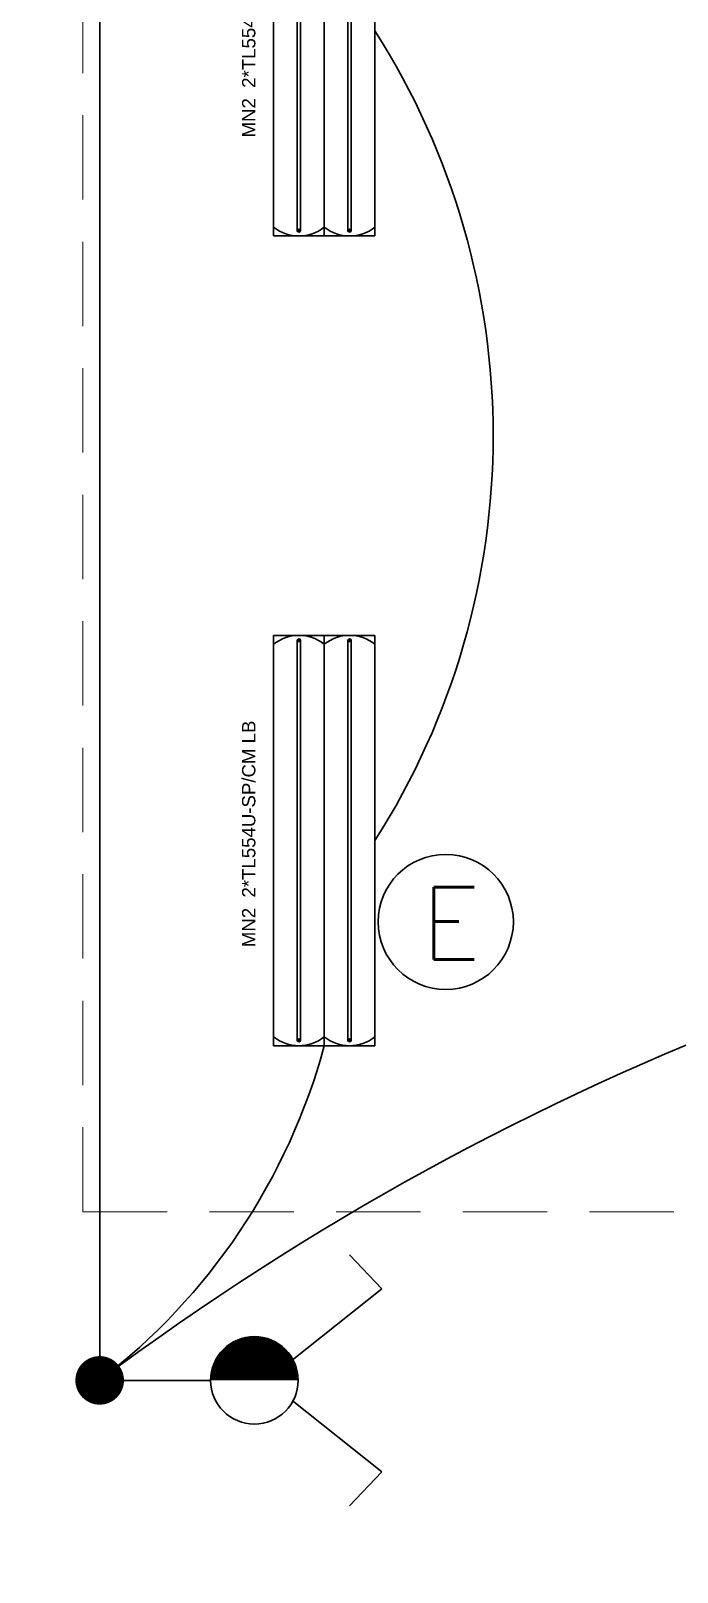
# Model space of a CAD drawing. Header units: metres. Extents: x -13316 to 152404, y -3899 to 30226.
# Drawn here: x 59364.6 to 59556, y 1103.2 to 1560 of the extents above; entities that cross this region are included whole.
import ezdxf

# ---------------------------------------------------------------- set-up
doc = ezdxf.new("R2010")
doc.units = ezdxf.units.M
doc.header["$LTSCALE"] = 100
doc.header["$MEASUREMENT"] = 0
doc.linetypes.add('DOT2', pattern=[0.125, 0, -0.125])
doc.linetypes.add('HIDDEN', pattern=[0.375, 0.25, -0.125])
for name, color, linetype, lineweight in [('06D', 9, 'Continuous', 9), ('20', 9, 'DOT2', 9), ('E-2x54 W SIVAÜSTÜ FLUORESAN YÜKSEK TAVAN ARMATÜRÜ', 7, 'Continuous', 30), ('E-ACİL AYDINLATMA KİTİ', 7, 'Continuous', 30), ('E-KABLO', 7, 'Continuous', 30), ('E-KOMÜTATÖR ANAHTAR (ETANŞ)', 7, 'Continuous', 30)]:
    doc.layers.add(name, color=color, linetype=linetype, lineweight=lineweight)
doc.styles.add('Arial', font='arial.ttf', dxfattribs={"height": 2.5})
doc.styles.add('E-YAZI', font='txttw.shx')

# ---------------------------------------------------------------- blocks, each defined once
blk = doc.blocks.new('2x54 W SIVAÜSTÜ FLUORESAN YÜKSEK TAVAN ARMATÜRÜ')
at = {"layer": 'E-2x54 W SIVAÜSTÜ FLUORESAN YÜKSEK TAVAN ARMATÜRÜ', "color": 4}
for p, q in [((-60.8, 15), (-60.8, -15)), ((-60.8, 15), (60.8, 15)), ((60.8, 15), (60.8, 0)), ((-60, 0), (-15, 0)), ((15, 0), (60, 0)), ((60.8, 0), (60.8, -15)), ((-60.8, -15), (60.8, -15))]:
    blk.add_line(p, q, dxfattribs=at)
at = {"layer": 'E-2x54 W SIVAÜSTÜ FLUORESAN YÜKSEK TAVAN ARMATÜRÜ', "color": 7}
for p, q in [((-59.27, 8.01), (59.32, 8.01)), ((-59.16, 7.01), (59.44, 7)), ((-60.8, 0), (60.8, 0)), ((-59.27, -6.99), (59.32, -6.99)), ((-59.16, -7.99), (59.44, -8))]:
    blk.add_line(p, q, dxfattribs=at)
for centre in [(-59.23, 7.63), (-59.23, 7.33), (59.36, 7.63), (59.36, 7.33), (-59.23, -7.37), (-59.23, -7.67), (59.36, -7.37), (59.36, -7.67)]:
    blk.add_circle(centre, 0.11, dxfattribs=at)
for centre, radius, start, end in [((-48.66, 7.5), 12.14, 141.86, 218.14), ((48.66, 7.5), 12.14, 321.86, 38.14), ((-59.12, 7.51), 0.515, 106.8674, 266.7612), ((-59.32, 7.49), 0.519, 289.2244, 84.4042), ((59.47, 7.51), 0.515, 106.8674, 266.7612), ((59.27, 7.49), 0.519, 289.2244, 84.4042), ((-48.66, -7.5), 12.14, 141.86, 218.14), ((48.66, -7.5), 12.14, 321.86, 38.14), ((-59.12, -7.49), 0.515, 106.8674, 266.7612), ((-59.32, -7.51), 0.519, 289.2244, 84.4042), ((59.47, -7.49), 0.515, 106.8674, 266.7612), ((59.27, -7.51), 0.519, 289.2244, 84.4042)]:
    blk.add_arc(centre, radius, start, end, dxfattribs=at)
at = {"layer": 'E-2x54 W SIVAÜSTÜ FLUORESAN YÜKSEK TAVAN ARMATÜRÜ', "color": 7, "style": 'Arial'}
blk.add_text('MN2  2*TL554U-SP/CM LB', height=3.9508, dxfattribs=at).set_placement((-31.61, 20.4))
blk = doc.blocks.new('100_KOMÜTATÖR ANAHTAR (ETANŞ)')
at = {"layer": 'E-KOMÜTATÖR ANAHTAR (ETANŞ)', "color": 4}
for p, q in [((-1.695, 5.222), (-2.326, 4.622)), ((-0.372, 3.563), (-1.695, 5.222)), ((0.372, 3.563), (1.695, 5.222)), ((1.695, 5.222), (2.326, 4.622)), ((0, 2.053), (0, 0))]:
    blk.add_line(p, q, dxfattribs=at)
at = {"layer": 'E-KOMÜTATÖR ANAHTAR (ETANŞ)', "color": 4, "const_width": 0.81}
blk.add_lwpolyline([(0, 3.268, 0.414214), (-0.405, 2.863, 0.414214), (0, 2.458, 0.414214)], format="xyb", dxfattribs=at)
at = {"layer": 'E-KOMÜTATÖR ANAHTAR (ETANŞ)', "color": 4}
blk.add_circle((0, 2.863), 0.81, dxfattribs=at)
blk = doc.blocks.new('100_ACİL AYDINLATMA KİTİ')
at = {"layer": 'E-ACİL AYDINLATMA KİTİ', "color": 3}
blk.add_circle((0, 0), 1.251, dxfattribs=at)
at = {"layer": 'E-ACİL AYDINLATMA KİTİ', "color": 3, "style": 'E-YAZI'}
blk.add_text('E', height=1.34, dxfattribs=at).set_placement((-0.448, -0.694))
blk = doc.blocks.new('1.bod.mimari1.elk')
at = {"layer": '06D', "linetype": 'DOT2'}
for points in [[(2500, -1650), (2500, -7740, 0.414214), (3100, -8340), (12425, -8340)], [(2800, -1678.64), (2800, -7740, 0.414214), (3100, -8040), (11395.6, -8040)]]:
    blk.add_lwpolyline(points, format="xyb", dxfattribs=at)
at = {"layer": '20', "linetype": 'HIDDEN'}
blk.add_lwpolyline([(3060, -7740), (3660, -7740), (3660, -7040), (3060, -7040)], close=True, dxfattribs=at)

msp = doc.modelspace()

# ---------------------------------------------------------------- linework, layer by layer
at = {"layer": 'E-KABLO', "color": 6}
msp.add_line((59385, 1160), (59385, 1895), dxfattribs=at)
at = {"layer": 'E-KABLO', "color": 4, "linetype": 'Continuous', "const_width": 7.2}
msp.add_lwpolyline([(59388.6, 1160, 1), (59381.4, 1160, 1)], format="xyb", close=True, dxfattribs=at)
at = {"layer": 'E-KABLO', "color": 6}
for centre, radius, start, end in [((59278.29, 1440), 223.21, 327.4794, 32.5206), ((59873.01, 508.79), 813.77, 94.54664, 126.84757), ((59271.82, 1307.76), 186.13, 307.4514, 344.8772)]:
    msp.add_arc(centre, radius, start, end, dxfattribs=at)

# ---------------------------------------------------------------- block references
at = {"layer": '06D'}
msp.add_blockref('1.bod.mimari1.elk', (56320, 8950), dxfattribs=at)
at = {"layer": 'E-2x54 W SIVAÜSTÜ FLUORESAN YÜKSEK TAVAN ARMATÜRÜ', "color": 6, "rotation": 90}
for p in [(59451.5, 1560), (59451.5, 1320)]:
    msp.add_blockref('2x54 W SIVAÜSTÜ FLUORESAN YÜKSEK TAVAN ARMATÜRÜ', p, dxfattribs=at)
at = {"layer": 'E-ACİL AYDINLATMA KİTİ', "xscale": 16, "yscale": 16, "zscale": 16}
msp.add_blockref('100_ACİL AYDINLATMA KİTİ', (59487.47, 1295.89), dxfattribs=at)
at = {"layer": 'E-KOMÜTATÖR ANAHTAR (ETANŞ)', "xscale": 16, "yscale": 16, "zscale": 16, "rotation": 270}
msp.add_blockref('100_KOMÜTATÖR ANAHTAR (ETANŞ)', (59385, 1160), dxfattribs=at)

doc.saveas('drawing.dxf')
